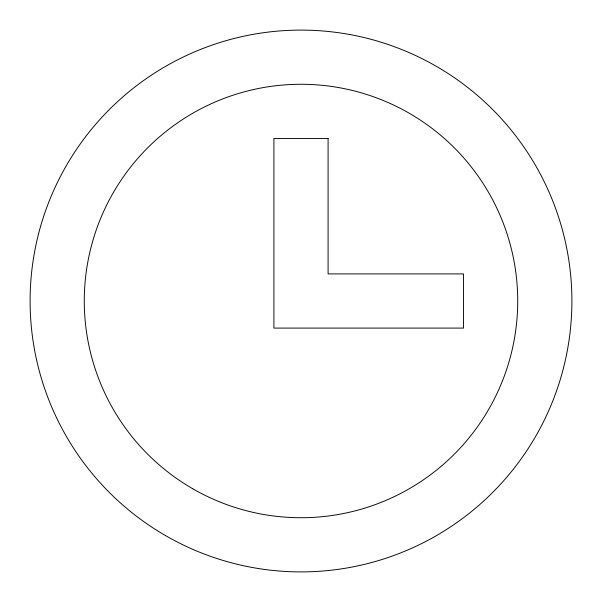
<?xml version="1.0" encoding="UTF-8"?>
<svg xmlns="http://www.w3.org/2000/svg" width="602" height="602" viewBox="0 0 602 602"><rect width="100%" height="100%" fill="white"/><g stroke="black" fill="none" stroke-linecap="round" stroke-linejoin="round"><path stroke-width="0.9" d="M328.09 138.46L273.91 138.46L273.91 328.09L463.54 328.09L463.54 273.91L328.09 273.91L328.09 138.46M165.55 535.607A270.9 270.9 0 0 0 571.9 301A270.9 270.9 0 0 0 165.55 66.393A270.9 270.9 0 0 0 165.55 535.607M192.64 488.689A216.72 216.72 0 0 0 517.72 301A216.72 216.72 0 0 0 192.64 113.311A216.72 216.72 0 0 0 192.64 488.689"/></g></svg>
